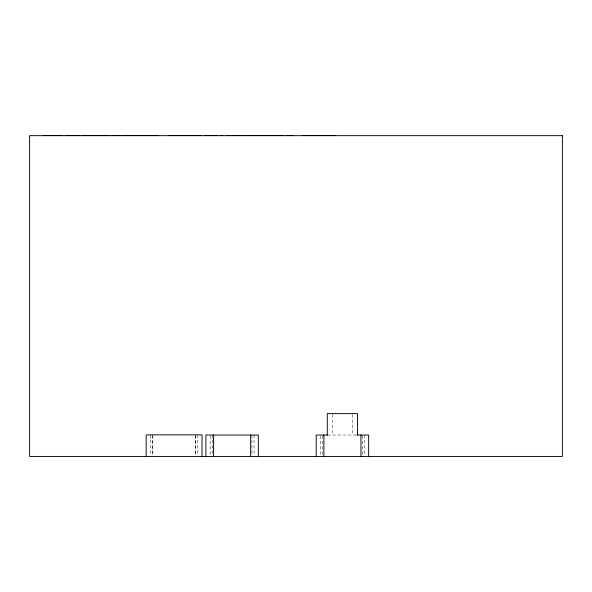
<?xml version="1.0" encoding="UTF-8"?>
<svg xmlns="http://www.w3.org/2000/svg" width="592" height="592" viewBox="0 0 592 592"><rect width="100%" height="100%" fill="white"/><g stroke="black" fill="none" stroke-linecap="round" stroke-linejoin="round"><path stroke-width="0.44" stroke-dasharray="2.96 2.22" d="M327.398 435.031L357.057 435.031M364.369 435.031L364.369 454.656M362.23 435.927L362.23 454.656M352.336 414.518L352.336 435.031M332.526 414.518L332.526 435.031M322.633 435.927L322.633 454.656M320.487 435.927L320.487 454.656M254.064 435.031L254.064 454.656M251.926 435.031L251.926 454.656M212.328 435.031L212.328 454.656M210.182 435.927L210.182 454.656M197.684 434.876L197.684 455.537M195.501 434.876L195.501 455.537M195.427 435.779L195.427 455.537M152.699 434.876L152.699 455.537M152.625 435.779L152.625 455.537M150.479 434.876L150.479 455.537"/><path stroke-width="0.89" d="M43.194 135.561L62.611 135.561M65.764 135.561L79.735 135.561M82.11 135.561L94.35 135.561M95.453 135.561L108.943 135.561M112.058 135.561L119.244 135.561M121.205 135.561L134.206 135.561M136.093 135.561L149.857 135.561M151.308 135.561L158.175 135.561M169.164 135.561L185.992 135.561M188.071 135.561L201.554 135.561M204.41 135.561L217.412 135.561M220.379 135.561L222.866 135.561M226.588 135.561L229.111 135.561M231.857 135.561L244.496 135.561M246.294 135.561L260.258 135.561M261.183 135.561L268.05 135.561M269.53 135.561L283.294 135.561M286.313 135.561L293.499 135.561M302.556 135.561L316.209 135.561M317.956 135.561L335.745 135.561M327.805 435.031L316.209 435.031L316.209 456.439M357.057 435.031L368.646 435.031L368.646 456.439M360.965 435.031L360.965 456.439M357.561 435.031L357.561 413.63L327.295 413.63L327.295 435.031M323.891 435.031L323.891 456.439M258.341 456.439L258.341 435.031L205.905 435.031L205.905 456.439M250.66 435.031L250.66 456.439M213.586 435.031L213.586 456.439M202.02 456.439L202.02 434.876L146.172 434.876L146.172 456.439M562.4 135.672L29.6 135.672L29.6 456.439L562.4 456.439L562.4 135.672"/></g></svg>
